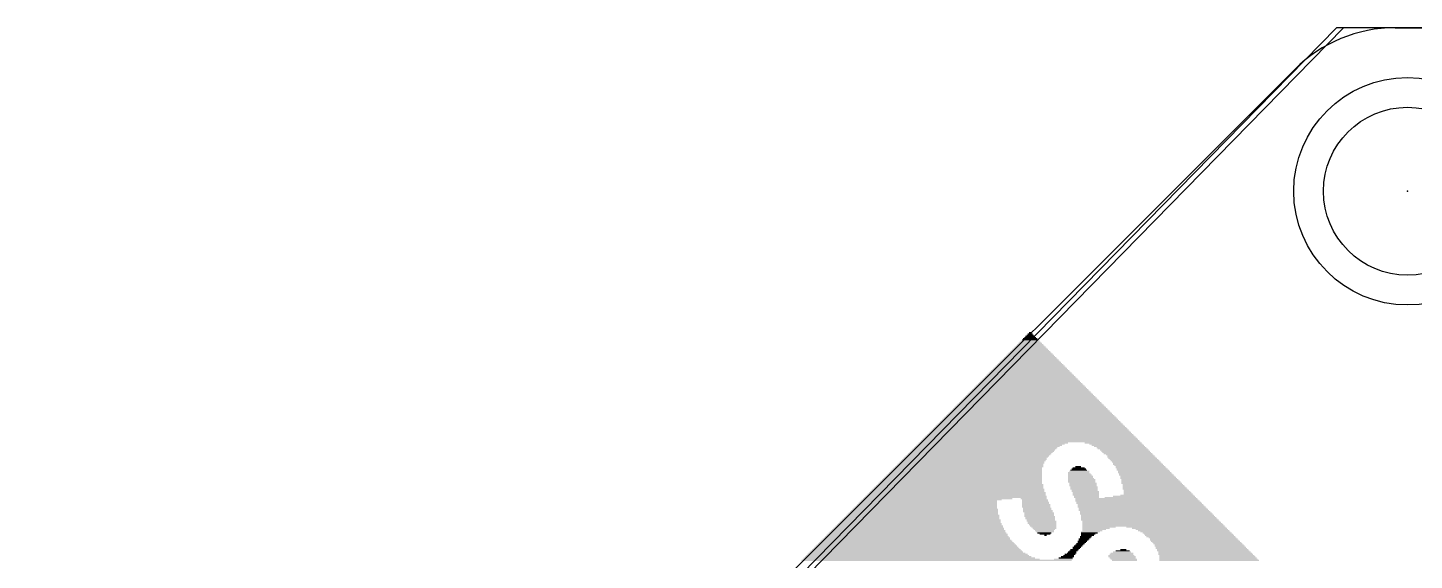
# Model space of a CAD drawing. Extents: x -40.8 to 40.8, y -42.1 to 43.9.
# Drawn here: x -40.77 to -16.01, y 31.13 to 40.64 of the extents above; entities that cross this region are included whole.
import ezdxf

# ---------------------------------------------------------------- set-up
doc = ezdxf.new("R2010")
doc.units = 0
for name, color, linetype in [('1', 22, 'CONTINUOUS'), ('16', 5, 'CONTINUOUS'), ('20', 4, 'CONTINUOUS'), ('200', 2, 'CONTINUOUS'), ('21', 2, 'CONTINUOUS'), ('23', 2, 'CONTINUOUS')]:
    doc.layers.add(name, color=color, linetype=linetype)

# ---------------------------------------------------------------- blocks, each defined once
blk = doc.blocks.new('RECT')
blk.add_solid([(-0.5, -0.5), (0.5, -0.5), (-0.5, 0.5), (0.5, 0.5)])

msp = doc.modelspace()

# ---------------------------------------------------------------- linework, layer by layer
at = {"layer": '1'}
for p, q in [((-17.272, 40.64), (-40.64, 16.764)), ((17.526, 40.64), (-17.272, 40.64))]:
    msp.add_line(p, q, dxfattribs=at)
at = {"layer": '16'}
for p, q in [((-17.399, 40.64), (-40.767, 16.764)), ((17.399, 40.64), (-17.399, 40.64))]:
    msp.add_line(p, q, dxfattribs=at)
at = {"layer": '20'}
for p, q in [((-16.3469, 40.64), (16.3469, 40.64)), ((-39.8961, 18.143), (-18.143, 39.8961))]:
    msp.add_line(p, q, dxfattribs=at)
msp.add_circle((-16.129, 37.719), 1.5, dxfattribs=at)
msp.add_arc((-16.3469, 38.1), 2.54, 90, 135, dxfattribs=at)
at = {"layer": '21'}
msp.add_circle((-16.129, 37.719), 2.032, dxfattribs=at)
at = {"layer": '23'}
msp.add_point((-16.129, 37.719), dxfattribs=at)

# ---------------------------------------------------------------- block references
at = {"layer": '200', "yscale": 0.0212}
for p, xscale in [((-22.8678, 35.1486), 0.127), ((-22.8678, 35.1698), 0.0847), ((-22.8678, 35.1909), 0.0424), ((-22.8678, 34.9157), 0.5928), ((-22.8678, 34.9369), 0.5504), ((-22.8678, 34.9581), 0.5081), ((-22.8678, 34.9792), 0.4658), ((-22.8678, 35.0004), 0.4234), ((-22.8678, 35.0216), 0.381), ((-22.8678, 35.0428), 0.3387), ((-22.8678, 35.0639), 0.2964), ((-22.8678, 35.0851), 0.254), ((-22.8678, 35.1063), 0.2117), ((-22.8678, 35.1274), 0.1694), ((-22.8678, 34.6617), 1.1008), ((-22.8678, 34.6829), 1.0585), ((-22.8678, 34.704), 1.0162), ((-22.8678, 34.7252), 0.9738), ((-22.8678, 34.7464), 0.9315), ((-22.8678, 34.7675), 0.8892), ((-22.8678, 34.7887), 0.8468), ((-22.8678, 34.8099), 0.8044), ((-22.8678, 34.8311), 0.7621), ((-22.8678, 34.8522), 0.7198), ((-22.8678, 34.8734), 0.6774), ((-22.8678, 34.8946), 0.6351), ((-22.8678, 34.4077), 1.6089), ((-22.8678, 34.4288), 1.5666), ((-22.8678, 34.45), 1.5242), ((-22.8678, 34.4712), 1.4819), ((-22.8678, 34.4923), 1.4396), ((-22.8678, 34.5135), 1.3972), ((-22.8678, 34.5347), 1.3549), ((-22.8678, 34.5558), 1.3126), ((-22.8678, 34.577), 1.2702), ((-22.8678, 34.5982), 1.2278), ((-22.8678, 34.6194), 1.1855), ((-22.8678, 34.6405), 1.1432), ((-22.8678, 34.1748), 2.0746), ((-22.8678, 34.196), 2.0323), ((-22.8678, 34.2171), 1.99), ((-22.8678, 34.2383), 1.9476), ((-22.8678, 34.2595), 1.9053), ((-22.8678, 34.2806), 1.863), ((-22.8678, 34.3018), 1.8206), ((-22.8678, 34.323), 1.7783), ((-22.8678, 34.3441), 1.736), ((-22.8678, 34.3653), 1.6936), ((-22.8678, 34.3865), 1.6512), ((-22.8678, 33.9207), 2.5828), ((-22.8678, 33.9419), 2.5404), ((-22.8678, 33.9631), 2.498), ((-22.8678, 33.9843), 2.4557), ((-22.8678, 34.0054), 2.4134), ((-22.8678, 34.0266), 2.371), ((-22.8678, 34.0478), 2.3287), ((-22.8678, 34.0689), 2.2864), ((-22.8678, 34.0901), 2.244), ((-22.8678, 34.1113), 2.2017), ((-22.8678, 34.1324), 2.1594), ((-22.8678, 34.1536), 2.117), ((-22.8678, 33.6667), 3.0908), ((-22.8678, 33.6879), 3.0485), ((-22.8678, 33.709), 3.0062), ((-22.8678, 33.7302), 2.9638), ((-22.8678, 33.7514), 2.9214), ((-22.8678, 33.7726), 2.8791), ((-22.8678, 33.7937), 2.8368), ((-22.8678, 33.8149), 2.7944), ((-22.8678, 33.8361), 2.7521), ((-22.8678, 33.8572), 2.7098), ((-22.8678, 33.8784), 2.6674), ((-22.8678, 33.8996), 2.6251), ((-22.8678, 33.4338), 3.5566), ((-22.8678, 33.455), 3.5142), ((-22.8678, 33.4762), 3.4719), ((-22.8678, 33.4973), 3.4296), ((-22.8678, 33.5185), 3.3872), ((-22.8678, 33.5397), 3.3448), ((-22.8678, 33.5609), 3.3025), ((-22.8678, 33.582), 3.2602), ((-22.8678, 33.6032), 3.2178), ((-22.8678, 33.6244), 3.1755), ((-22.8678, 33.6455), 3.1332), ((-23.5982, 33.1798), 2.6039), ((-23.5664, 33.201), 2.625), ((-23.5241, 33.2221), 2.6675), ((-22.8678, 33.2433), 3.9376), ((-22.8678, 33.2645), 3.8953), ((-22.8678, 33.2856), 3.853), ((-22.8678, 33.3068), 3.8106), ((-22.8678, 33.328), 3.7682), ((-22.8678, 33.3492), 3.7259), ((-22.8678, 33.3703), 3.6836), ((-22.8678, 33.3915), 3.6412), ((-22.8678, 33.4127), 3.5989), ((-21.3859, 33.2221), 1.0162), ((-21.333, 33.201), 0.9527), ((-21.3012, 33.1798), 0.9314), ((-23.8628, 32.9258), 2.5827), ((-23.8522, 32.9469), 2.5616), ((-23.831, 32.9681), 2.5616), ((-23.8099, 32.9893), 2.5615), ((-23.7887, 33.0104), 2.5616), ((-23.7675, 33.0316), 2.5616), ((-23.7463, 33.0528), 2.5615), ((-23.7252, 33.0739), 2.5616), ((-23.704, 33.0951), 2.5616), ((-23.6828, 33.1163), 2.5616), ((-23.6617, 33.1375), 2.5615), ((-23.6299, 33.1586), 2.5828), ((-21.2695, 33.1586), 0.9103), ((-21.2377, 33.1375), 0.8892), ((-21.2166, 33.1163), 0.8891), ((-21.1848, 33.0951), 0.868), ((-21.1636, 33.0739), 0.868), ((-21.1424, 33.0528), 0.868), ((-21.1212, 33.0316), 0.8679), ((-21.0895, 33.0104), 0.8468), ((-21.0683, 32.9893), 0.8468), ((-21.0578, 32.9681), 0.8679), ((-21.0366, 32.9469), 0.868), ((-21.0154, 32.9258), 0.868), ((-24.0322, 32.6717), 2.7521), ((-24.0216, 32.6929), 2.7309), ((-24.011, 32.7141), 2.7097), ((-24.0004, 32.7352), 2.6886), ((-23.9898, 32.7564), 2.6674), ((-23.9792, 32.7776), 2.6462), ((-23.9581, 32.7987), 2.6463), ((-23.9474, 32.8199), 2.6251), ((-23.9368, 32.8411), 2.6039), ((-23.9157, 32.8622), 2.604), ((-23.9051, 32.8834), 2.5828), ((-23.884, 32.9046), 2.5827), ((-21.9998, 32.6929), 0.381), ((-21.9892, 32.6717), 0.4022), ((-21.9893, 32.7141), 0.3599), ((-21.9998, 32.7352), 0.2964), ((-21.9998, 32.7564), 0.254), ((-21.9999, 32.7776), 0.2117), ((-22.0104, 32.7987), 0.1058), ((-20.9943, 32.9046), 0.8679), ((-20.9731, 32.8834), 0.868), ((-20.9519, 32.8622), 0.868), ((-20.9413, 32.8411), 0.8892), ((-20.9201, 32.8199), 0.8891), ((-20.8884, 32.7776), 0.9103), ((-20.8989, 32.7987), 0.8891), ((-20.8673, 32.7564), 0.9103), ((-20.8567, 32.7352), 0.9315), ((-20.8355, 32.7141), 0.9315), ((-20.8249, 32.6929), 0.9526), ((-20.8037, 32.6717), 0.9526), ((-24.138, 32.4388), 3.0062), ((-24.1274, 32.46), 2.985), ((-24.1168, 32.4812), 2.9638), ((-24.1168, 32.5023), 2.9214), ((-24.1063, 32.5235), 2.9003), ((-24.0957, 32.5447), 2.8791), ((-24.0851, 32.5659), 2.8579), ((-24.0745, 32.587), 2.8368), ((-24.0639, 32.6082), 2.8156), ((-24.0533, 32.6294), 2.7944), ((-24.0428, 32.6505), 2.7733), ((-21.9786, 32.6505), 0.4234), ((-21.9681, 32.6294), 0.4445), ((-21.9681, 32.6082), 0.4445), ((-21.9575, 32.587), 0.4657), ((-21.9469, 32.5659), 0.4869), ((-21.9469, 32.5447), 0.4869), ((-21.9469, 32.5235), 0.4869), ((-21.9258, 32.5023), 0.4869), ((-21.9258, 32.4812), 0.4869), ((-21.9258, 32.46), 0.4869), ((-21.9046, 32.4388), 0.4869), ((-20.7931, 32.6505), 0.9738), ((-20.772, 32.6294), 0.9739), ((-20.7614, 32.6082), 0.995), ((-20.7508, 32.587), 1.0162), ((-20.7085, 32.5235), 1.0585), ((-20.6979, 32.5023), 1.0797), ((-20.7296, 32.5659), 1.0162), ((-20.719, 32.5447), 1.0373), ((-20.6767, 32.4812), 1.0796), ((-20.6661, 32.46), 1.1008), ((-20.6555, 32.4388), 1.122), ((-24.6778, 32.1848), 2.4346), ((-24.6249, 32.206), 2.498), ((-24.5191, 32.2271), 2.6675), ((-24.2015, 32.2483), 3.2602), ((-24.1909, 32.2695), 3.239), ((-24.1909, 32.2907), 3.1966), ((-24.1804, 32.3118), 3.1755), ((-24.1698, 32.333), 3.1543), ((-24.1697, 32.3542), 3.112), ((-24.1592, 32.3753), 3.0909), ((-24.1486, 32.3965), 3.0697), ((-24.1486, 32.4177), 3.0273), ((-22.8042, 32.2271), 0.4657), ((-22.7831, 32.206), 0.4658), ((-22.7831, 32.1848), 0.4658), ((-21.9046, 32.4177), 0.4869), ((-21.9046, 32.3965), 0.4869), ((-21.8834, 32.3542), 0.4869), ((-21.894, 32.3753), 0.4657), ((-21.8728, 32.333), 0.4658), ((-21.8728, 32.3118), 0.4658), ((-21.8728, 32.2907), 0.4658), ((-21.8622, 32.2695), 0.4446), ((-21.8622, 32.2483), 0.4446), ((-20.9731, 32.2271), 2.1805), ((-20.9625, 32.206), 2.2017), ((-20.9519, 32.1848), 2.2228), ((-20.719, 32.2483), 1.6301), ((-20.6556, 32.2695), 1.4607), ((-20.6026, 32.2907), 1.3126), ((-20.6449, 32.4177), 1.1432), ((-20.6344, 32.3965), 1.1643), ((-20.6132, 32.3753), 1.1644), ((-20.6026, 32.3542), 1.1856), ((-20.5921, 32.333), 1.2067), ((-20.5815, 32.3118), 1.2279), ((-24.7837, 31.9308), 2.7309), ((-24.7837, 31.9519), 2.6886), ((-24.7731, 31.9731), 2.6674), ((-24.7625, 31.9943), 2.6462), ((-24.752, 32.0154), 2.6251), ((-24.7414, 32.0366), 2.6039), ((-24.7413, 32.0578), 2.5616), ((-24.7307, 32.0789), 2.5404), ((-24.7202, 32.1001), 2.5193), ((-24.7096, 32.1213), 2.4981), ((-24.6989, 32.1425), 2.4769), ((-24.6884, 32.1636), 2.4558), ((-22.7726, 32.1636), 0.4869), ((-22.7726, 32.1425), 0.4869), ((-22.762, 32.1213), 0.5081), ((-22.762, 32.1001), 0.5081), ((-22.762, 32.0789), 0.5081), ((-22.7408, 32.0578), 0.5081), ((-22.7408, 32.0366), 0.5081), ((-22.7302, 32.0154), 0.5292), ((-22.7302, 31.9943), 0.5292), ((-22.709, 31.9731), 0.5292), ((-22.709, 31.9519), 0.5292), ((-22.709, 31.9308), 0.5292), ((-20.9307, 32.1636), 2.2229), ((-20.9201, 32.1425), 2.2441), ((-20.899, 32.1213), 2.244), ((-20.8884, 32.1001), 2.2652), ((-20.8778, 32.0789), 2.2864), ((-20.8567, 32.0578), 2.2863), ((-20.8461, 32.0366), 2.3075), ((-20.8355, 32.0154), 2.3287), ((-20.8143, 31.9943), 2.3287), ((-20.8037, 31.9731), 2.3498), ((-20.7931, 31.9519), 2.371), ((-20.772, 31.9308), 2.3711), ((-24.8578, 31.6979), 3.0485), ((-24.8578, 31.7191), 3.0061), ((-24.8472, 31.7402), 2.985), ((-24.8472, 31.7614), 2.9426), ((-24.8366, 31.7826), 2.9214), ((-24.8366, 31.8037), 2.8792), ((-24.826, 31.8249), 2.858), ((-24.8154, 31.8461), 2.8368), ((-24.8154, 31.8673), 2.7944), ((-24.8049, 31.8884), 2.7733), ((-24.7943, 31.9096), 2.7521), ((-22.6984, 31.9096), 0.5504), ((-22.6879, 31.8884), 0.5293), ((-22.6879, 31.8673), 0.5293), ((-22.6773, 31.8461), 0.5081), ((-22.6667, 31.8249), 0.5293), ((-22.6561, 31.8037), 0.5081), ((-22.6561, 31.7826), 0.5081), ((-22.6455, 31.7614), 0.487), ((-22.6349, 31.7402), 0.4658), ((-22.6243, 31.7191), 0.4446), ((-22.6137, 31.6979), 0.4234), ((-20.7614, 31.9096), 2.3922), ((-20.7508, 31.8884), 2.4134), ((-20.7402, 31.8673), 2.4346), ((-20.7296, 31.8461), 2.4557), ((-20.7085, 31.8249), 2.4557), ((-20.6979, 31.8037), 2.4769), ((-20.6873, 31.7826), 2.4981), ((-20.6767, 31.7614), 2.5192), ((-20.6661, 31.7402), 2.5404), ((-21.6399, 31.7191), 0.5928), ((-21.6928, 31.6979), 0.4869), ((-20.2639, 31.7191), 1.7783), ((-20.2004, 31.6979), 1.6936), ((-24.9001, 31.4439), 3.4718), ((-24.9001, 31.465), 3.4296), ((-24.9001, 31.4862), 3.3872), ((-24.9001, 31.5074), 3.3448), ((-24.8895, 31.5285), 3.3237), ((-24.8895, 31.5497), 3.2814), ((-24.8895, 31.5709), 3.239), ((-24.8789, 31.592), 3.2179), ((-24.8789, 31.6132), 3.1755), ((-24.8789, 31.6344), 3.1331), ((-24.8683, 31.6555), 3.1119), ((-24.8683, 31.6767), 3.0697), ((-22.6137, 31.6767), 0.3811), ((-22.6137, 31.6555), 0.3387), ((-22.6031, 31.6344), 0.3175), ((-22.6137, 31.6132), 0.2541), ((-22.6031, 31.592), 0.1905), ((-22.5926, 31.5709), 0.0423), ((-21.9363, 31.465), 0.1694), ((-21.9469, 31.4439), 0.1482), ((-21.9046, 31.5074), 0.1905), ((-21.9152, 31.4862), 0.1693), ((-21.8834, 31.5285), 0.1905), ((-21.8727, 31.5497), 0.2117), ((-21.7882, 31.6344), 0.3387), ((-21.8305, 31.592), 0.2541), ((-21.8411, 31.5709), 0.2329), ((-21.8093, 31.6132), 0.2964), ((-21.7564, 31.6555), 0.3599), ((-21.7246, 31.6767), 0.4234), ((-20.158, 31.6767), 1.6513), ((-20.1263, 31.6555), 1.6301), ((-20.0946, 31.6344), 1.6089), ((-20.0628, 31.6132), 1.5877), ((-20.0416, 31.592), 1.5878), ((-20.0204, 31.5709), 1.5878), ((-19.9992, 31.5497), 1.5877), ((-19.9675, 31.5285), 1.5666), ((-19.9463, 31.5074), 1.5666), ((-19.9358, 31.4862), 1.5877), ((-19.9146, 31.465), 1.5877), ((-19.8934, 31.4439), 1.5878), ((-24.8683, 31.1898), 4.0435), ((-24.8789, 31.211), 3.9799), ((-24.8789, 31.2322), 3.9376), ((-24.8895, 31.2533), 3.8741), ((-24.9001, 31.2745), 3.8106), ((-24.9001, 31.2957), 3.7682), ((-24.9001, 31.3168), 3.726), ((-24.9001, 31.338), 3.6836), ((-24.9001, 31.3592), 3.6412), ((-24.9002, 31.3803), 3.5989), ((-24.9001, 31.4015), 3.5566), ((-24.9001, 31.4227), 3.5142), ((-22.201, 31.1898), 0.2329), ((-22.1798, 31.211), 0.1905), ((-22.1586, 31.2322), 0.1906), ((-22.1269, 31.2533), 0.1693), ((-22.1163, 31.2745), 0.1481), ((-22.0951, 31.2957), 0.1482), ((-22.0739, 31.3168), 0.1482), ((-22.0316, 31.3592), 0.1482), ((-22.0421, 31.338), 0.1271), ((-22.0104, 31.3803), 0.1482), ((-21.9892, 31.4015), 0.1482), ((-21.9681, 31.4227), 0.1482), ((-21.2377, 31.211), 0.4658), ((-21.2272, 31.1898), 0.4869), ((-21.2377, 31.2322), 0.4234), ((-21.2271, 31.2533), 0.4022), ((-21.2271, 31.2745), 0.3176), ((-21.2165, 31.2957), 0.254), ((-21.206, 31.3168), 0.1059), ((-19.8723, 31.4227), 1.5877), ((-19.8511, 31.4015), 1.5877), ((-19.8405, 31.3803), 1.6089), ((-19.8193, 31.3592), 1.609), ((-19.8087, 31.338), 1.6301), ((-19.7875, 31.3168), 1.6301), ((-19.7769, 31.2957), 1.6513), ((-19.7558, 31.2745), 1.6512), ((-19.7452, 31.2533), 1.6724), ((-19.7346, 31.2322), 1.6936), ((-19.7135, 31.211), 1.6936), ((-19.7029, 31.1898), 1.7148), ((-24.5402, 31.1263), 4.8268), ((-24.8154, 31.1475), 4.234), ((-24.8472, 31.1686), 4.1282), ((-22.2751, 31.1475), 0.3387), ((-22.2327, 31.1686), 0.254), ((-21.2166, 31.1686), 0.4657), ((-21.1954, 31.1475), 0.4657), ((-21.1848, 31.1263), 0.4446), ((-19.6923, 31.1686), 1.736), ((-19.6817, 31.1475), 1.7572), ((-19.6712, 31.1263), 1.7783)]:
    msp.add_blockref('RECT', p, dxfattribs=dict(at, xscale=xscale))

doc.saveas('drawing.dxf')
